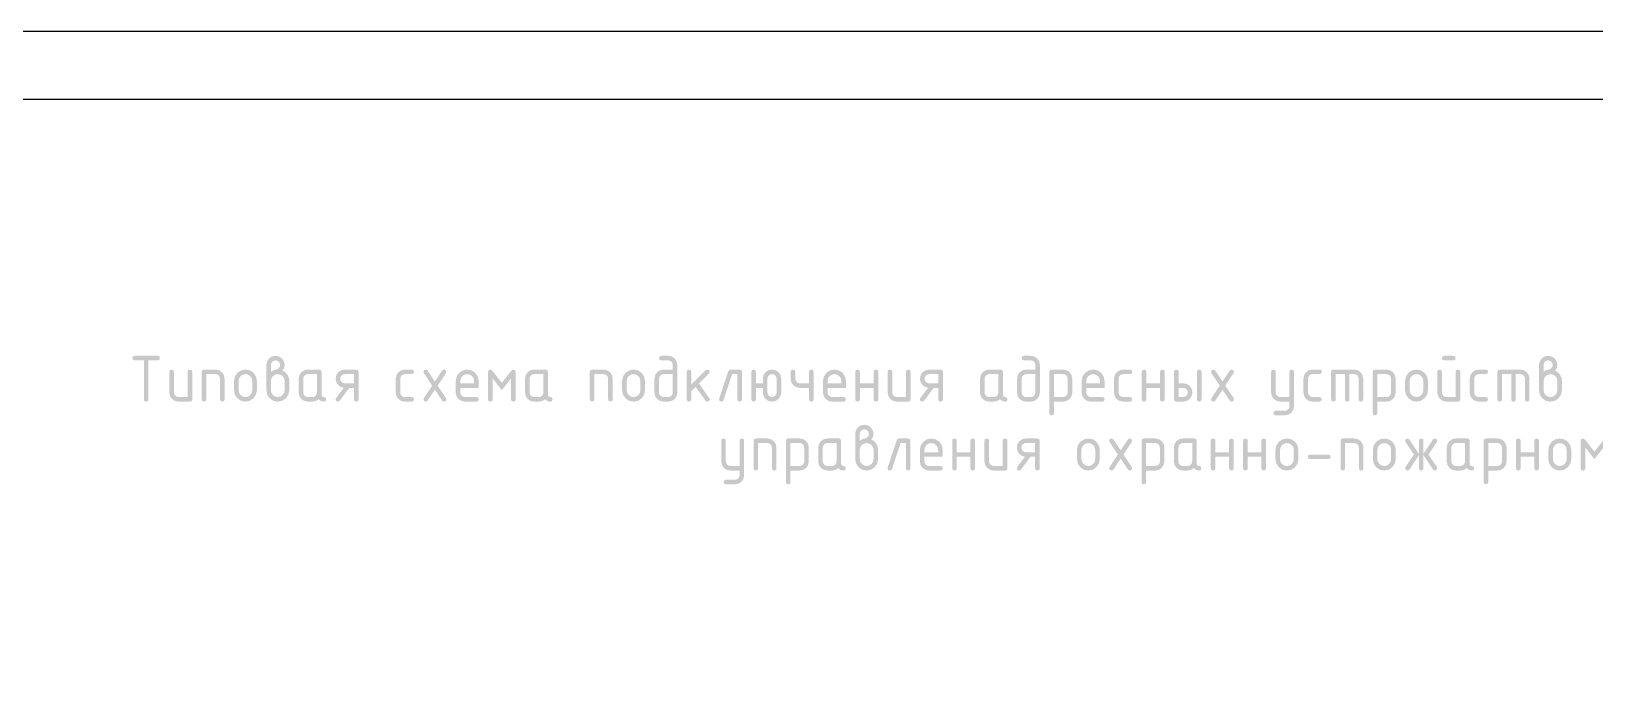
# Model space of a CAD drawing. Header units: millimetres. Extents: x 0 to 420, y 0 to 297.
# Drawn here: x 39.1 to 95.8, y 272.8 to 296.6 of the extents above; entities that cross this region are included whole.
import ezdxf

# ---------------------------------------------------------------- set-up
doc = ezdxf.new("R2010")
doc.units = ezdxf.units.MM
doc.layers.get('0').update_dxf_attribs({"linetype": 'CONTINUOUS'})

msp = doc.modelspace()

# ---------------------------------------------------------------- hatches: boundary and pattern name
at = {"true_color": 0x000007}
for points in [[(42.795582, 284.744692), (42.816322, 284.806704), (42.878816, 284.827375), (43.708395, 284.827375), (43.770682, 284.806704), (43.791628, 284.744692), (43.770682, 284.682198), (43.708395, 284.661459), (43.376563, 284.661459), (43.376563, 283.250899), (43.355893, 283.188405), (43.293881, 283.167666), (43.231387, 283.188405), (43.210647, 283.250899), (43.210647, 284.661459), (42.878816, 284.661459), (42.816322, 284.682198)], [(44.965667, 284.246394), (44.965667, 283.250899), (44.944721, 283.188405), (44.882434, 283.167666), (44.467369, 283.167666), (44.338453, 283.191643), (44.231448, 283.263577), (44.159515, 283.370582), (44.135537, 283.499497), (44.135537, 284.246394), (44.156276, 284.308681), (44.21877, 284.329627), (44.280782, 284.308681), (44.301453, 284.246394), (44.301453, 283.499497), (44.313579, 283.436314), (44.350511, 283.382639), (44.404185, 283.345708), (44.467369, 283.333581), (44.799751, 283.333581), (44.799751, 284.246394), (44.820422, 284.308681), (44.882434, 284.329627), (44.944721, 284.308681)], [(45.306699, 283.250899), (45.306699, 284.246394), (45.327438, 284.308681), (45.389932, 284.329627), (45.804997, 284.329627), (45.932328, 284.305305), (46.039815, 284.232613), (46.112507, 284.12554), (46.136829, 283.997796), (46.136829, 283.250899), (46.115883, 283.188405), (46.053596, 283.167666), (45.991584, 283.188405), (45.970913, 283.250899), (45.970913, 283.997796), (45.958924, 284.06215), (45.922958, 284.115756), (45.869352, 284.151723), (45.804997, 284.163712), (45.472615, 284.163712), (45.472615, 283.250899), (45.451944, 283.188405), (45.389932, 283.167666), (45.327438, 283.188405)], [(52.502183, 283.997796), (52.502183, 283.499497), (52.51431, 283.436314), (52.551241, 283.382639), (52.604916, 283.345708), (52.668099, 283.333581), (52.917248, 283.333581), (52.979535, 283.312911), (53.000482, 283.250899), (52.979535, 283.188405), (52.917248, 283.167666), (52.668099, 283.167666), (52.539183, 283.191643), (52.432179, 283.263577), (52.360245, 283.370582), (52.336267, 283.499497), (52.336267, 283.997796), (52.360245, 284.126229), (52.432179, 284.233165), (52.539183, 284.305374), (52.668099, 284.329627), (52.917248, 284.329627), (52.979535, 284.308681), (53.000482, 284.246394), (52.979535, 284.184382), (52.917248, 284.163712), (52.668099, 284.163712), (52.60402, 284.151447), (52.55069, 284.115205), (52.514241, 284.061461)], [(53.856619, 283.748646), (54.157583, 283.297201), (54.171363, 283.250899), (54.150417, 283.188405), (54.08813, 283.167666), (54.048098, 283.176761), (54.019228, 283.204046), (53.756298, 283.598716), (53.493368, 283.204046), (53.464085, 283.176761), (53.424467, 283.167666), (53.365487, 283.191919), (53.341233, 283.250899), (53.355013, 283.297201), (53.655426, 283.748646), (53.355013, 284.200092), (53.341233, 284.246394), (53.361973, 284.308681), (53.424467, 284.329627), (53.464085, 284.320532), (53.493368, 284.293247), (53.756298, 283.899679), (54.019228, 284.293247), (54.048098, 284.320532), (54.08813, 284.329627), (54.150417, 284.309095), (54.171363, 284.248047), (54.157583, 284.200092)], [(56.181856, 283.582731), (55.849473, 284.007718), (55.849473, 283.250899), (55.828802, 283.188405), (55.76679, 283.167666), (55.704296, 283.188405), (55.683557, 283.250899), (55.683557, 284.246394), (55.704296, 284.308681), (55.76679, 284.329627), (55.808132, 284.316398), (55.849473, 284.276711), (56.181856, 283.851724), (56.513687, 284.276711), (56.555028, 284.316398), (56.596369, 284.329627), (56.658657, 284.308681), (56.679603, 284.246394), (56.679603, 283.250899), (56.658657, 283.188405), (56.596369, 283.167666), (56.534358, 283.188405), (56.513687, 283.250899), (56.513687, 284.007718)], [(59.368432, 283.250899), (59.368432, 284.246394), (59.389172, 284.308681), (59.451666, 284.329627), (59.866731, 284.329627), (59.994061, 284.305305), (60.101548, 284.232613), (60.17424, 284.12554), (60.198562, 283.997796), (60.198562, 283.250899), (60.177616, 283.188405), (60.115329, 283.167666), (60.053317, 283.188405), (60.032647, 283.250899), (60.032647, 283.997796), (60.020658, 284.06215), (59.984691, 284.115756), (59.931085, 284.151723), (59.866731, 284.163712), (59.534348, 284.163712), (59.534348, 283.250899), (59.513677, 283.188405), (59.451666, 283.167666), (59.389172, 283.188405)], [(63.047834, 283.783924), (63.569835, 284.305925), (63.628815, 284.329627), (63.691102, 284.308681), (63.712048, 284.246394), (63.686692, 284.188516), (63.322339, 283.824163), (63.695512, 283.298304), (63.712048, 283.249245), (63.691102, 283.187992), (63.628815, 283.167666), (63.589403, 283.176416), (63.559913, 283.202943), (63.202725, 283.704549), (63.047834, 283.550209), (63.047834, 283.250899), (63.027163, 283.188405), (62.965151, 283.167666), (62.902657, 283.188405), (62.881918, 283.250899), (62.881918, 284.246394), (62.902657, 284.308681), (62.965151, 284.329627), (63.027163, 284.308681), (63.047834, 284.246394)], [(64.468145, 284.329627), (64.799976, 284.329627), (64.862264, 284.308681), (64.88321, 284.246394), (64.88321, 283.250899), (64.862264, 283.188405), (64.799976, 283.167666), (64.737965, 283.188405), (64.717294, 283.250899), (64.717294, 284.163712), (64.527125, 284.163712), (64.214035, 283.224441), (64.185096, 283.18179), (64.136313, 283.167666), (64.073819, 283.18875), (64.05308, 283.252001), (64.056938, 283.276806), (64.384911, 284.261828), (64.416813, 284.312677)], [(67.477425, 284.246394), (67.477425, 283.250899), (67.456478, 283.188405), (67.394191, 283.167666), (67.332179, 283.188405), (67.311509, 283.250899), (67.311509, 283.665413), (66.979126, 283.665413), (66.852071, 283.689115), (66.744859, 283.760773), (66.671686, 283.866262), (66.647294, 283.991181), (66.647294, 284.246394), (66.668034, 284.308681), (66.730528, 284.329627), (66.79254, 284.308681), (66.81321, 284.246394), (66.81321, 283.997796), (66.825337, 283.93413), (66.862268, 283.880387), (66.915943, 283.843938), (66.979126, 283.83188), (67.311509, 283.83188), (67.311509, 284.246394), (67.332179, 284.308681), (67.394191, 284.329627), (67.456478, 284.308681)], [(69.155534, 283.665413), (69.155534, 283.250899), (69.134863, 283.188405), (69.072852, 283.167666), (69.010358, 283.188405), (68.989618, 283.250899), (68.989618, 284.246394), (69.010358, 284.308681), (69.072852, 284.329627), (69.134863, 284.308681), (69.155534, 284.246394), (69.155534, 283.83188), (69.653833, 283.83188), (69.653833, 284.246394), (69.674503, 284.308681), (69.736515, 284.329627), (69.798802, 284.308681), (69.819748, 284.246394), (69.819748, 283.250899), (69.798802, 283.188405), (69.736515, 283.167666), (69.674503, 283.188405), (69.653833, 283.250899), (69.653833, 283.665413)], [(70.99091, 284.246394), (70.99091, 283.250899), (70.969964, 283.188405), (70.907677, 283.167666), (70.492612, 283.167666), (70.363696, 283.191643), (70.256691, 283.263577), (70.184758, 283.370582), (70.16078, 283.499497), (70.16078, 284.246394), (70.181519, 284.308681), (70.244014, 284.329627), (70.306025, 284.308681), (70.326696, 284.246394), (70.326696, 283.499497), (70.338823, 283.436314), (70.375754, 283.382639), (70.429429, 283.345708), (70.492612, 283.333581), (70.824994, 283.333581), (70.824994, 284.246394), (70.845665, 284.308681), (70.907677, 284.329627), (70.969964, 284.308681)], [(78.527426, 283.997796), (78.527426, 283.499497), (78.539553, 283.436314), (78.576484, 283.382639), (78.630159, 283.345708), (78.693342, 283.333581), (78.942491, 283.333581), (79.004778, 283.312911), (79.025725, 283.250899), (79.004778, 283.188405), (78.942491, 283.167666), (78.693342, 283.167666), (78.564426, 283.191643), (78.457422, 283.263577), (78.385488, 283.370582), (78.36151, 283.499497), (78.36151, 283.997796), (78.385488, 284.126229), (78.457422, 284.233165), (78.564426, 284.305374), (78.693342, 284.329627), (78.942491, 284.329627), (79.004778, 284.308681), (79.025725, 284.246394), (79.004778, 284.184382), (78.942491, 284.163712), (78.693342, 284.163712), (78.629263, 284.151447), (78.575933, 284.115205), (78.539484, 284.061461)], [(79.532392, 283.665413), (79.532392, 283.250899), (79.511721, 283.188405), (79.44971, 283.167666), (79.387216, 283.188405), (79.366476, 283.250899), (79.366476, 284.246394), (79.387216, 284.308681), (79.44971, 284.329627), (79.511721, 284.308681), (79.532392, 284.246394), (79.532392, 283.83188), (80.030691, 283.83188), (80.030691, 284.246394), (80.051361, 284.308681), (80.113373, 284.329627), (80.17566, 284.308681), (80.196606, 284.246394), (80.196606, 283.250899), (80.17566, 283.188405), (80.113373, 283.167666), (80.051361, 283.188405), (80.030691, 283.250899), (80.030691, 283.665413)], [(82.392979, 283.748646), (82.693943, 283.297201), (82.707723, 283.250899), (82.686777, 283.188405), (82.624489, 283.167666), (82.584457, 283.176761), (82.555587, 283.204046), (82.292658, 283.598716), (82.029728, 283.204046), (82.000445, 283.176761), (81.960826, 283.167666), (81.901846, 283.191919), (81.877593, 283.250899), (81.891373, 283.297201), (82.191785, 283.748646), (81.891373, 284.200092), (81.877593, 284.246394), (81.898332, 284.308681), (81.960826, 284.329627), (82.000445, 284.320532), (82.029728, 284.293247), (82.292658, 283.899679), (82.555587, 284.293247), (82.584457, 284.320532), (82.624489, 284.329627), (82.686777, 284.309095), (82.707723, 284.248047), (82.693943, 284.200092)], [(84.717935, 282.998994), (84.717935, 283.167666), (84.385552, 283.167666), (84.256637, 283.191712), (84.149632, 283.264128), (84.077698, 283.371271), (84.053721, 283.499497), (84.053721, 284.246394), (84.07446, 284.308681), (84.136954, 284.329627), (84.198966, 284.308681), (84.219636, 284.246394), (84.219636, 283.499497), (84.231763, 283.436314), (84.268695, 283.382639), (84.322369, 283.345708), (84.385552, 283.333581), (84.717935, 283.333581), (84.717935, 284.246394), (84.738606, 284.308681), (84.800617, 284.329627), (84.862905, 284.308681), (84.883851, 284.246394), (84.883851, 283.00175), (84.859942, 282.874006), (84.788491, 282.766932), (84.682657, 282.694241), (84.555326, 282.669918), (84.219636, 282.669918), (84.157625, 282.690589), (84.136954, 282.7526), (84.161759, 282.810478), (84.219636, 282.835834), (84.552019, 282.835834), (84.616374, 282.847685), (84.669979, 282.882687), (84.705946, 282.935053)], [(85.390798, 283.997796), (85.390798, 283.499497), (85.402925, 283.436314), (85.439856, 283.382639), (85.493531, 283.345708), (85.556714, 283.333581), (85.805863, 283.333581), (85.868151, 283.312911), (85.889097, 283.250899), (85.868151, 283.188405), (85.805863, 283.167666), (85.556714, 283.167666), (85.427799, 283.191643), (85.320794, 283.263577), (85.24886, 283.370582), (85.224883, 283.499497), (85.224883, 283.997796), (85.24886, 284.126229), (85.320794, 284.233165), (85.427799, 284.305374), (85.556714, 284.329627), (85.805863, 284.329627), (85.868151, 284.308681), (85.889097, 284.246394), (85.868151, 284.184382), (85.805863, 284.163712), (85.556714, 284.163712), (85.492635, 284.151447), (85.439305, 284.115205), (85.402856, 284.061461)], [(86.313082, 284.329627), (87.059979, 284.329627), (87.187723, 284.305305), (87.294796, 284.232613), (87.367488, 284.12554), (87.39181, 283.997796), (87.39181, 283.250899), (87.370864, 283.188405), (87.308577, 283.167666), (87.246565, 283.188405), (87.225894, 283.250899), (87.225894, 283.997796), (87.213906, 284.06215), (87.177939, 284.115756), (87.12454, 284.151723), (87.059979, 284.163712), (86.894063, 284.163712), (86.894063, 283.250899), (86.873117, 283.188405), (86.810829, 283.167666), (86.748818, 283.188405), (86.728147, 283.250899), (86.728147, 284.163712), (86.395764, 284.163712), (86.395764, 283.250899), (86.375094, 283.188405), (86.313082, 283.167666), (86.250588, 283.188405), (86.229848, 283.250899), (86.229848, 284.246394), (86.250588, 284.308681)], [(91.415401, 283.997796), (91.415401, 283.499497), (91.427527, 283.436314), (91.464459, 283.382639), (91.518133, 283.345708), (91.581316, 283.333581), (91.830466, 283.333581), (91.892753, 283.312911), (91.913699, 283.250899), (91.892753, 283.188405), (91.830466, 283.167666), (91.581316, 283.167666), (91.452401, 283.191643), (91.345396, 283.263577), (91.273463, 283.370582), (91.249485, 283.499497), (91.249485, 283.997796), (91.273463, 284.126229), (91.345396, 284.233165), (91.452401, 284.305374), (91.581316, 284.329627), (91.830466, 284.329627), (91.892753, 284.308681), (91.913699, 284.246394), (91.892753, 284.184382), (91.830466, 284.163712), (91.581316, 284.163712), (91.517238, 284.151447), (91.463908, 284.115205), (91.427458, 284.061461)], [(92.337684, 284.329627), (93.084581, 284.329627), (93.212325, 284.305305), (93.319399, 284.232613), (93.39209, 284.12554), (93.416413, 283.997796), (93.416413, 283.250899), (93.395466, 283.188405), (93.333179, 283.167666), (93.271167, 283.188405), (93.250497, 283.250899), (93.250497, 283.997796), (93.238508, 284.06215), (93.202541, 284.115756), (93.149142, 284.151723), (93.084581, 284.163712), (92.918665, 284.163712), (92.918665, 283.250899), (92.897719, 283.188405), (92.835432, 283.167666), (92.77342, 283.188405), (92.752749, 283.250899), (92.752749, 284.163712), (92.420367, 284.163712), (92.420367, 283.250899), (92.399696, 283.188405), (92.337684, 283.167666), (92.27519, 283.188405), (92.254451, 283.250899), (92.254451, 284.246394), (92.27519, 284.308681)], [(64.795797, 280.501327), (64.795797, 280.669999), (64.463414, 280.669999), (64.334498, 280.694046), (64.227494, 280.766462), (64.15556, 280.873604), (64.131582, 281.00183), (64.131582, 281.748727), (64.152322, 281.811015), (64.214816, 281.831961), (64.276827, 281.811015), (64.297498, 281.748727), (64.297498, 281.00183), (64.309625, 280.938647), (64.346556, 280.884973), (64.400231, 280.848041), (64.463414, 280.835915), (64.795797, 280.835915), (64.795797, 281.748727), (64.816467, 281.811015), (64.878479, 281.831961), (64.940766, 281.811015), (64.961712, 281.748727), (64.961712, 280.504083), (64.937803, 280.376339), (64.866352, 280.269265), (64.760519, 280.196574), (64.633188, 280.172251), (64.297498, 280.172251), (64.235486, 280.192922), (64.214816, 280.254934), (64.23962, 280.312811), (64.297498, 280.338167), (64.629881, 280.338167), (64.694235, 280.350018), (64.747841, 280.385021), (64.783808, 280.437386)], [(65.302744, 280.753232), (65.302744, 281.748727), (65.323484, 281.811015), (65.385978, 281.831961), (65.801043, 281.831961), (65.928373, 281.807638), (66.03586, 281.734947), (66.108552, 281.627873), (66.132874, 281.500129), (66.132874, 280.753232), (66.111928, 280.690738), (66.049641, 280.669999), (65.987629, 280.690738), (65.966959, 280.753232), (65.966959, 281.500129), (65.95497, 281.564483), (65.919003, 281.618089), (65.865397, 281.654056), (65.801043, 281.666045), (65.46866, 281.666045), (65.46866, 280.753232), (65.447989, 280.690738), (65.385978, 280.669999), (65.323484, 280.690738)], [(70.57125, 281.831961), (70.903081, 281.831961), (70.965369, 281.811015), (70.986315, 281.748727), (70.986315, 280.753232), (70.965369, 280.690738), (70.903081, 280.669999), (70.841069, 280.690738), (70.820399, 280.753232), (70.820399, 281.666045), (70.63023, 281.666045), (70.317139, 280.726774), (70.288201, 280.684124), (70.239418, 280.669999), (70.176924, 280.691083), (70.156184, 280.754335), (70.160043, 280.77914), (70.488016, 281.764161), (70.519918, 281.815011)], [(72.664424, 281.167746), (72.664424, 280.753232), (72.643754, 280.690738), (72.581742, 280.669999), (72.519248, 280.690738), (72.498508, 280.753232), (72.498508, 281.748727), (72.519248, 281.811015), (72.581742, 281.831961), (72.643754, 281.811015), (72.664424, 281.748727), (72.664424, 281.334213), (73.162723, 281.334213), (73.162723, 281.748727), (73.183393, 281.811015), (73.245405, 281.831961), (73.307692, 281.811015), (73.328639, 281.748727), (73.328639, 280.753232), (73.307692, 280.690738), (73.245405, 280.669999), (73.183393, 280.690738), (73.162723, 280.753232), (73.162723, 281.167746)], [(74.4998, 281.748727), (74.4998, 280.753232), (74.478854, 280.690738), (74.416567, 280.669999), (74.001502, 280.669999), (73.872586, 280.693977), (73.765582, 280.76591), (73.693648, 280.872915), (73.66967, 281.00183), (73.66967, 281.748727), (73.69041, 281.811015), (73.752904, 281.831961), (73.814915, 281.811015), (73.835586, 281.748727), (73.835586, 281.00183), (73.847713, 280.938647), (73.884644, 280.884973), (73.938319, 280.848041), (74.001502, 280.835915), (74.333885, 280.835915), (74.333885, 281.748727), (74.354555, 281.811015), (74.416567, 281.831961), (74.478854, 281.811015)], [(78.703508, 281.25098), (79.004472, 280.799534), (79.018252, 280.753232), (78.997306, 280.690738), (78.935019, 280.669999), (78.894987, 280.679094), (78.866117, 280.706379), (78.603187, 281.101049), (78.340257, 280.706379), (78.310974, 280.679094), (78.271355, 280.669999), (78.212375, 280.694252), (78.188122, 280.753232), (78.201902, 280.799534), (78.502315, 281.25098), (78.201902, 281.702425), (78.188122, 281.748727), (78.208861, 281.811015), (78.271355, 281.831961), (78.310974, 281.822866), (78.340257, 281.79558), (78.603187, 281.402013), (78.866117, 281.79558), (78.894987, 281.822866), (78.935019, 281.831961), (78.997306, 281.811428), (79.018252, 281.750381), (79.004472, 281.702425)], [(82.036316, 281.167746), (82.036316, 280.753232), (82.015646, 280.690738), (81.953634, 280.669999), (81.89114, 280.690738), (81.8704, 280.753232), (81.8704, 281.748727), (81.89114, 281.811015), (81.953634, 281.831961), (82.015646, 281.811015), (82.036316, 281.748727), (82.036316, 281.334213), (82.534615, 281.334213), (82.534615, 281.748727), (82.555285, 281.811015), (82.617297, 281.831961), (82.679584, 281.811015), (82.700531, 281.748727), (82.700531, 280.753232), (82.679584, 280.690738), (82.617297, 280.669999), (82.555285, 280.690738), (82.534615, 280.753232), (82.534615, 281.167746)], [(83.207478, 281.167746), (83.207478, 280.753232), (83.186807, 280.690738), (83.124796, 280.669999), (83.062302, 280.690738), (83.041562, 280.753232), (83.041562, 281.748727), (83.062302, 281.811015), (83.124796, 281.831961), (83.186807, 281.811015), (83.207478, 281.748727), (83.207478, 281.334213), (83.705777, 281.334213), (83.705777, 281.748727), (83.726447, 281.811015), (83.788459, 281.831961), (83.850746, 281.811015), (83.871692, 281.748727), (83.871692, 280.753232), (83.850746, 280.690738), (83.788459, 280.669999), (83.726447, 280.690738), (83.705777, 280.753232), (83.705777, 281.167746)], [(86.569221, 280.753232), (86.569221, 281.748727), (86.589961, 281.811015), (86.652455, 281.831961), (87.06752, 281.831961), (87.194851, 281.807638), (87.302338, 281.734947), (87.375029, 281.627873), (87.399352, 281.500129), (87.399352, 280.753232), (87.378405, 280.690738), (87.316118, 280.669999), (87.254106, 280.690738), (87.233436, 280.753232), (87.233436, 281.500129), (87.221447, 281.564483), (87.18548, 281.618089), (87.131874, 281.654056), (87.06752, 281.666045), (86.735137, 281.666045), (86.735137, 280.753232), (86.714467, 280.690738), (86.652455, 280.669999), (86.589961, 280.690738)], [(89.409844, 281.224521), (89.063681, 280.706379), (89.034397, 280.679094), (88.994779, 280.669999), (88.935799, 280.694252), (88.911545, 280.753232), (88.925326, 280.799534), (89.228494, 281.25098), (88.925326, 281.702425), (88.911545, 281.748727), (88.932285, 281.811015), (88.994779, 281.831961), (89.034397, 281.822866), (89.063681, 281.79558), (89.409844, 281.277438), (89.409844, 281.748727), (89.430514, 281.811015), (89.492526, 281.831961), (89.554813, 281.811015), (89.57576, 281.748727), (89.57576, 281.277438), (89.921372, 281.79558), (89.950241, 281.822866), (89.990273, 281.831961), (90.052561, 281.811015), (90.073507, 281.748727), (90.059727, 281.702425), (89.756558, 281.25098), (90.059727, 280.799534), (90.073507, 280.753232), (90.052561, 280.690738), (89.990273, 280.669999), (89.950241, 280.679094), (89.921372, 280.706379), (89.57576, 281.224521), (89.57576, 280.753232), (89.554813, 280.690738), (89.492526, 280.669999), (89.430514, 280.690738), (89.409844, 280.753232)], [(93.094728, 281.167746), (93.094728, 280.753232), (93.074058, 280.690738), (93.012046, 280.669999), (92.949552, 280.690738), (92.928812, 280.753232), (92.928812, 281.748727), (92.949552, 281.811015), (93.012046, 281.831961), (93.074058, 281.811015), (93.094728, 281.748727), (93.094728, 281.334213), (93.593027, 281.334213), (93.593027, 281.748727), (93.613697, 281.811015), (93.675709, 281.831961), (93.737996, 281.811015), (93.758943, 281.748727), (93.758943, 280.753232), (93.737996, 280.690738), (93.675709, 280.669999), (93.613697, 280.690738), (93.593027, 280.753232), (93.593027, 281.167746)], [(95.769435, 281.085064), (95.437052, 281.510051), (95.437052, 280.753232), (95.416381, 280.690738), (95.35437, 280.669999), (95.291876, 280.690738), (95.271136, 280.753232), (95.271136, 281.748727), (95.291876, 281.811015), (95.35437, 281.831961), (95.395711, 281.818732), (95.437052, 281.779044), (95.769435, 281.354057), (96.101266, 281.779044), (96.142607, 281.818732), (96.183949, 281.831961), (96.246236, 281.811015), (96.267182, 281.748727), (96.267182, 280.753232), (96.246236, 280.690738), (96.183949, 280.669999), (96.121937, 280.690738), (96.101266, 280.753232), (96.101266, 281.510051)], [(86.130783, 281.085064), (85.46712, 281.085064), (85.404626, 281.105735), (85.383886, 281.167746), (85.404626, 281.230034), (85.46712, 281.25098), (86.130783, 281.25098), (86.19307, 281.230034), (86.214016, 281.167746), (86.19307, 281.105735)]]:
    msp.add_hatch(color=0, dxfattribs=at).paths.add_polyline_path(points, flags=0)
h = msp.add_hatch(color=0, dxfattribs=at)
h.paths.add_polyline_path([(47.814938, 284.246394), (47.916293, 284.308681), (48.008966, 284.329627), (48.0583, 284.344097), (48.104326, 284.387505), (48.136573, 284.441317), (48.147321, 284.495543), (48.135332, 284.560104), (48.099366, 284.613503), (48.045691, 284.64947), (47.980854, 284.661459), (47.916775, 284.649194), (47.863445, 284.612952), (47.826996, 284.559209), (47.814938, 284.495543)], flags=0)
h.paths.add_polyline_path([(48.230004, 284.295452), (48.33253, 284.23344), (48.411905, 284.143317), (48.462272, 284.0339), (48.479153, 283.914562), (48.479153, 283.582731), (48.448629, 283.422327), (48.357334, 283.288382), (48.22332, 283.197845), (48.064088, 283.167666), (47.903684, 283.197913), (47.769739, 283.288933), (47.679202, 283.422809), (47.649023, 283.582731), (47.649023, 284.495543), (47.673069, 284.623976), (47.745485, 284.730912), (47.852628, 284.803121), (47.980854, 284.827375), (48.10977, 284.803052), (48.216774, 284.730361), (48.288984, 284.623287), (48.313237, 284.495543), (48.292291, 284.382682)], flags=0)
h.paths.add_polyline_path([(48.313237, 283.582731), (48.313237, 283.914562), (48.295047, 284.009922), (48.240477, 284.0904), (48.160137, 284.145246), (48.064088, 284.163712), (47.967763, 284.145246), (47.887148, 284.0904), (47.832853, 284.009922), (47.814938, 283.914562), (47.814938, 283.582731), (47.832853, 283.485992), (47.887148, 283.405791), (47.967763, 283.351496), (48.064088, 283.333581), (48.160137, 283.351771), (48.240477, 283.406342), (48.295047, 283.486888)], flags=0)
h = msp.add_hatch(color=0, dxfattribs=at)
h.paths.add_polyline_path([(62.540886, 284.495543), (62.540886, 283.499497), (62.516564, 283.370582), (62.443872, 283.263577), (62.336385, 283.191643), (62.209055, 283.167666), (62.042588, 283.167666), (61.913672, 283.191712), (61.806667, 283.264128), (61.734734, 283.371271), (61.710756, 283.499497), (61.710756, 283.997796), (61.734803, 284.126229), (61.807219, 284.233165), (61.914361, 284.305374), (62.042588, 284.329627), (62.37497, 284.329627), (62.37497, 284.495543), (62.362981, 284.560104), (62.327015, 284.613503), (62.273409, 284.64947), (62.209055, 284.661459), (61.959905, 284.661459), (61.897411, 284.682198), (61.876672, 284.744692), (61.897411, 284.806704), (61.959905, 284.827375), (62.209055, 284.827375), (62.337488, 284.803052), (62.444424, 284.730361), (62.516633, 284.623287)], flags=0)
h.paths.add_polyline_path([(62.37497, 283.499497), (62.37497, 284.163712), (62.042588, 284.163712), (61.978509, 284.151447), (61.925179, 284.115205), (61.88873, 284.061461), (61.876672, 283.997796), (61.876672, 283.499497), (61.888799, 283.436314), (61.92573, 283.382639), (61.979405, 283.345708), (62.042588, 283.333581), (62.209055, 283.333581), (62.27272, 283.345639), (62.326463, 283.382088), (62.362706, 283.435418)], flags=0)
h = msp.add_hatch(color=0, dxfattribs=at)
h.paths.add_polyline_path([(75.678155, 284.495543), (75.678155, 283.499497), (75.653832, 283.370582), (75.581141, 283.263577), (75.473654, 283.191643), (75.346323, 283.167666), (75.179856, 283.167666), (75.050941, 283.191712), (74.943936, 283.264128), (74.872002, 283.371271), (74.848024, 283.499497), (74.848024, 283.997796), (74.872071, 284.126229), (74.944487, 284.233165), (75.05163, 284.305374), (75.179856, 284.329627), (75.512239, 284.329627), (75.512239, 284.495543), (75.50025, 284.560104), (75.464283, 284.613503), (75.410677, 284.64947), (75.346323, 284.661459), (75.097174, 284.661459), (75.03468, 284.682198), (75.01394, 284.744692), (75.03468, 284.806704), (75.097174, 284.827375), (75.346323, 284.827375), (75.474756, 284.803052), (75.581692, 284.730361), (75.653901, 284.623287)], flags=0)
h.paths.add_polyline_path([(75.512239, 283.499497), (75.512239, 284.163712), (75.179856, 284.163712), (75.115777, 284.151447), (75.062447, 284.115205), (75.025998, 284.061461), (75.01394, 283.997796), (75.01394, 283.499497), (75.026067, 283.436314), (75.062998, 283.382639), (75.116673, 283.345708), (75.179856, 283.333581), (75.346323, 283.333581), (75.409988, 283.345639), (75.463732, 283.382088), (75.499974, 283.435418)], flags=0)
h = msp.add_hatch(color=0, dxfattribs=at)
h.paths.add_polyline_path([(90.908453, 284.246394), (90.908453, 283.250899), (90.887507, 283.188405), (90.82522, 283.167666), (90.410154, 283.167666), (90.281239, 283.191643), (90.174234, 283.263577), (90.102301, 283.370582), (90.078323, 283.499497), (90.078323, 284.246394), (90.099062, 284.308681), (90.161556, 284.329627), (90.223568, 284.308681), (90.244239, 284.246394), (90.244239, 283.499497), (90.256365, 283.436314), (90.293297, 283.382639), (90.346971, 283.345708), (90.410154, 283.333581), (90.742537, 283.333581), (90.742537, 284.246394), (90.763208, 284.308681), (90.82522, 284.329627), (90.887507, 284.308681)], flags=0)
h.paths.add_polyline_path([(90.658201, 284.661459), (90.327472, 284.661459), (90.264978, 284.682198), (90.244239, 284.744692), (90.264978, 284.806704), (90.327472, 284.827375), (90.658201, 284.827375), (90.720213, 284.806704), (90.740884, 284.744692), (90.720213, 284.682198)], flags=0)
h = msp.add_hatch(color=0, dxfattribs=at)
h.paths.add_polyline_path([(93.926517, 284.246394), (94.027872, 284.308681), (94.120545, 284.329627), (94.169879, 284.344097), (94.215905, 284.387505), (94.248151, 284.441317), (94.2589, 284.495543), (94.246911, 284.560104), (94.210944, 284.613503), (94.15727, 284.64947), (94.092433, 284.661459), (94.028354, 284.649194), (93.975024, 284.612952), (93.938575, 284.559209), (93.926517, 284.495543)], flags=0)
h.paths.add_polyline_path([(94.341582, 284.295452), (94.444108, 284.23344), (94.523483, 284.143317), (94.573851, 284.0339), (94.590732, 283.914562), (94.590732, 283.582731), (94.560208, 283.422327), (94.468913, 283.288382), (94.334899, 283.197845), (94.175666, 283.167666), (94.015263, 283.197913), (93.881317, 283.288933), (93.79078, 283.422809), (93.760601, 283.582731), (93.760601, 284.495543), (93.784648, 284.623976), (93.857064, 284.730912), (93.964206, 284.803121), (94.092433, 284.827375), (94.221348, 284.803052), (94.328353, 284.730361), (94.400562, 284.623287), (94.424816, 284.495543), (94.40387, 284.382682)], flags=0)
h.paths.add_polyline_path([(94.424816, 283.582731), (94.424816, 283.914562), (94.406626, 284.009922), (94.352055, 284.0904), (94.271716, 284.145246), (94.175666, 284.163712), (94.079342, 284.145246), (93.998726, 284.0904), (93.944432, 284.009922), (93.926517, 283.914562), (93.926517, 283.582731), (93.944432, 283.485992), (93.998726, 283.405791), (94.079342, 283.351496), (94.175666, 283.333581), (94.271716, 283.351771), (94.352055, 283.406342), (94.406626, 283.486888)], flags=0)
h = msp.add_hatch(color=0, dxfattribs=at)
h.paths.add_polyline_path([(46.477861, 283.582731), (46.477861, 283.914562), (46.508109, 284.07407), (46.599128, 284.20836), (46.733005, 284.299173), (46.892926, 284.329627), (47.053812, 284.299517), (47.187826, 284.209462), (47.277881, 284.075448), (47.307991, 283.914562), (47.307991, 283.582731), (47.277467, 283.422809), (47.186172, 283.288933), (47.052158, 283.197913), (46.892926, 283.167666), (46.733005, 283.197913), (46.599128, 283.288933), (46.508109, 283.422809)], flags=0)
h.paths.add_polyline_path([(47.142075, 283.582731), (47.142075, 283.914562), (47.123609, 284.009922), (47.068764, 284.0904), (46.988286, 284.145246), (46.892926, 284.163712), (46.797083, 284.145246), (46.716537, 284.0904), (46.661967, 284.009922), (46.643777, 283.914562), (46.643777, 283.582731), (46.661691, 283.485992), (46.715986, 283.405791), (46.796601, 283.351496), (46.892926, 283.333581), (46.988286, 283.351771), (47.068764, 283.406342), (47.123609, 283.486888)], flags=0)
h = msp.add_hatch(color=0, dxfattribs=at)
h.paths.add_polyline_path([(49.484399, 284.163712), (49.152016, 284.163712), (49.087937, 284.151447), (49.034607, 284.115205), (48.998158, 284.061461), (48.9861, 283.997796), (48.9861, 283.499497), (48.998227, 283.436314), (49.035159, 283.382639), (49.088833, 283.345708), (49.152016, 283.333581), (49.318483, 283.333581), (49.382149, 283.345639), (49.435892, 283.382088), (49.472134, 283.435418), (49.484399, 283.499497)], flags=0)
h.paths.add_polyline_path([(49.816231, 283.250899), (49.795284, 283.188405), (49.732997, 283.167666), (49.627646, 283.189645), (49.543379, 283.25586), (49.440853, 283.189645), (49.318483, 283.167666), (49.152016, 283.167666), (49.023101, 283.191643), (48.916096, 283.263577), (48.844162, 283.370582), (48.820185, 283.499497), (48.820185, 283.997796), (48.844162, 284.126229), (48.916096, 284.233165), (49.023101, 284.305374), (49.152016, 284.329627), (49.567081, 284.329627), (49.629369, 284.308681), (49.650315, 284.246394), (49.650315, 283.416815), (49.670985, 283.354321), (49.732997, 283.333581), (49.795284, 283.312911)], flags=0)
h = msp.add_hatch(color=0, dxfattribs=at)
h.paths.add_polyline_path([(50.455591, 283.668169), (50.338595, 283.702551), (50.243924, 283.776207), (50.180948, 283.877906), (50.160139, 283.997796), (50.184117, 284.126229), (50.256051, 284.233165), (50.363055, 284.305374), (50.491971, 284.329627), (50.907036, 284.329627), (50.969323, 284.308681), (50.990269, 284.246394), (50.990269, 283.250899), (50.969323, 283.188405), (50.907036, 283.167666), (50.845024, 283.188405), (50.824354, 283.250899), (50.824354, 283.665413), (50.655682, 283.665413), (50.31007, 283.201841), (50.243373, 283.167666), (50.180879, 283.188405), (50.160139, 283.250899), (50.176676, 283.30106)], flags=0)
h.paths.add_polyline_path([(50.326055, 283.997796), (50.338182, 283.93413), (50.375113, 283.880387), (50.428788, 283.843938), (50.491971, 283.83188), (50.824354, 283.83188), (50.824354, 284.163712), (50.491971, 284.163712), (50.427892, 284.151447), (50.374562, 284.115205), (50.338113, 284.061461)], flags=0)
h = msp.add_hatch(color=0, dxfattribs=at)
h.paths.add_polyline_path([(54.92746, 284.163712), (54.831618, 284.145246), (54.751071, 284.0904), (54.696501, 284.009922), (54.678311, 283.914562), (54.678311, 283.83188), (55.176609, 283.83188), (55.176609, 283.914562), (55.158144, 284.009922), (55.103298, 284.0904), (55.02282, 284.145246)], flags=0)
h.paths.add_polyline_path([(54.678311, 283.665413), (54.678311, 283.499497), (54.690438, 283.436314), (54.727369, 283.382639), (54.781044, 283.345708), (54.844227, 283.333581), (55.259292, 283.333581), (55.321579, 283.312911), (55.342525, 283.250899), (55.321579, 283.188405), (55.259292, 283.167666), (54.844227, 283.167666), (54.715311, 283.191643), (54.608306, 283.263577), (54.536373, 283.370582), (54.512395, 283.499497), (54.512395, 283.914562), (54.542643, 284.07407), (54.633662, 284.20836), (54.767539, 284.299173), (54.92746, 284.329627), (55.088346, 284.299517), (55.22236, 284.209462), (55.312415, 284.075448), (55.342525, 283.914562), (55.342525, 283.665413)], flags=0)
h = msp.add_hatch(color=0, dxfattribs=at)
h.paths.add_polyline_path([(57.687726, 284.163712), (57.355343, 284.163712), (57.291264, 284.151447), (57.237934, 284.115205), (57.201485, 284.061461), (57.189427, 283.997796), (57.189427, 283.499497), (57.201554, 283.436314), (57.238485, 283.382639), (57.29216, 283.345708), (57.355343, 283.333581), (57.52181, 283.333581), (57.585476, 283.345639), (57.639219, 283.382088), (57.675461, 283.435418), (57.687726, 283.499497)], flags=0)
h.paths.add_polyline_path([(58.019558, 283.250899), (57.998611, 283.188405), (57.936324, 283.167666), (57.830973, 283.189645), (57.746706, 283.25586), (57.64418, 283.189645), (57.52181, 283.167666), (57.355343, 283.167666), (57.226428, 283.191643), (57.119423, 283.263577), (57.047489, 283.370582), (57.023512, 283.499497), (57.023512, 283.997796), (57.047489, 284.126229), (57.119423, 284.233165), (57.226428, 284.305374), (57.355343, 284.329627), (57.770408, 284.329627), (57.832696, 284.308681), (57.853642, 284.246394), (57.853642, 283.416815), (57.874312, 283.354321), (57.936324, 283.333581), (57.998611, 283.312911)], flags=0)
h = msp.add_hatch(color=0, dxfattribs=at)
h.paths.add_polyline_path([(60.539594, 283.582731), (60.539594, 283.914562), (60.569842, 284.07407), (60.660861, 284.20836), (60.794738, 284.299173), (60.954659, 284.329627), (61.115545, 284.299517), (61.249559, 284.209462), (61.339614, 284.075448), (61.369724, 283.914562), (61.369724, 283.582731), (61.339201, 283.422809), (61.247906, 283.288933), (61.113891, 283.197913), (60.954659, 283.167666), (60.794738, 283.197913), (60.660861, 283.288933), (60.569842, 283.422809)], flags=0)
h.paths.add_polyline_path([(61.203808, 283.582731), (61.203808, 283.914562), (61.185343, 284.009922), (61.130497, 284.0904), (61.050019, 284.145246), (60.954659, 284.163712), (60.858817, 284.145246), (60.77827, 284.0904), (60.7237, 284.009922), (60.70551, 283.914562), (60.70551, 283.582731), (60.723424, 283.485992), (60.777719, 283.405791), (60.858334, 283.351496), (60.954659, 283.333581), (61.050019, 283.351771), (61.130497, 283.406342), (61.185343, 283.486888)], flags=0)
h = msp.add_hatch(color=0, dxfattribs=at)
h.paths.add_polyline_path([(65.639307, 283.665413), (65.390157, 283.665413), (65.390157, 283.250899), (65.369487, 283.188405), (65.307475, 283.167666), (65.244981, 283.188405), (65.224242, 283.250899), (65.224242, 284.246394), (65.244981, 284.308681), (65.307475, 284.329627), (65.369487, 284.308681), (65.390157, 284.246394), (65.390157, 283.83188), (65.639307, 283.83188), (65.639307, 283.997796), (65.663285, 284.126229), (65.735218, 284.233165), (65.842223, 284.305374), (65.971138, 284.329627), (66.099572, 284.305374), (66.206507, 284.233165), (66.278717, 284.126229), (66.30297, 283.997796), (66.30297, 283.499497), (66.278717, 283.370582), (66.206507, 283.263577), (66.099572, 283.191643), (65.971138, 283.167666), (65.842223, 283.191643), (65.735218, 283.263577), (65.663285, 283.370582), (65.639307, 283.499497)], flags=0)
h.paths.add_polyline_path([(65.971138, 283.333581), (66.032737, 283.346053), (66.086894, 283.383742), (66.124376, 283.437899), (66.137054, 283.499497), (66.137054, 283.997796), (66.125065, 284.06215), (66.089098, 284.115756), (66.035699, 284.151723), (65.971138, 284.163712), (65.90706, 284.151447), (65.85373, 284.115205), (65.81728, 284.061461), (65.805223, 283.997796), (65.805223, 283.499497), (65.817694, 283.437899), (65.855383, 283.383742), (65.90954, 283.346053)], flags=0)
h = msp.add_hatch(color=0, dxfattribs=at)
h.paths.add_polyline_path([(68.233521, 284.163712), (68.137679, 284.145246), (68.057132, 284.0904), (68.002562, 284.009922), (67.984372, 283.914562), (67.984372, 283.83188), (68.482671, 283.83188), (68.482671, 283.914562), (68.464205, 284.009922), (68.409359, 284.0904), (68.328882, 284.145246)], flags=0)
h.paths.add_polyline_path([(67.984372, 283.665413), (67.984372, 283.499497), (67.996499, 283.436314), (68.03343, 283.382639), (68.087105, 283.345708), (68.150288, 283.333581), (68.565353, 283.333581), (68.62764, 283.312911), (68.648586, 283.250899), (68.62764, 283.188405), (68.565353, 283.167666), (68.150288, 283.167666), (68.021372, 283.191643), (67.914368, 283.263577), (67.842434, 283.370582), (67.818456, 283.499497), (67.818456, 283.914562), (67.848704, 284.07407), (67.939724, 284.20836), (68.0736, 284.299173), (68.233521, 284.329627), (68.394407, 284.299517), (68.528421, 284.209462), (68.618476, 284.075448), (68.648586, 283.914562), (68.648586, 283.665413)], flags=0)
h = msp.add_hatch(color=0, dxfattribs=at)
h.paths.add_polyline_path([(71.627393, 283.668169), (71.510398, 283.702551), (71.415727, 283.776207), (71.35275, 283.877906), (71.331942, 283.997796), (71.35592, 284.126229), (71.427853, 284.233165), (71.534858, 284.305374), (71.663774, 284.329627), (72.078839, 284.329627), (72.141126, 284.308681), (72.162072, 284.246394), (72.162072, 283.250899), (72.141126, 283.188405), (72.078839, 283.167666), (72.016827, 283.188405), (71.996156, 283.250899), (71.996156, 283.665413), (71.827484, 283.665413), (71.481872, 283.201841), (71.415175, 283.167666), (71.352681, 283.188405), (71.331942, 283.250899), (71.348478, 283.30106)], flags=0)
h.paths.add_polyline_path([(71.497858, 283.997796), (71.509984, 283.93413), (71.546916, 283.880387), (71.60059, 283.843938), (71.663774, 283.83188), (71.996156, 283.83188), (71.996156, 284.163712), (71.663774, 284.163712), (71.599695, 284.151447), (71.546365, 284.115205), (71.509916, 284.061461)], flags=0)
h = msp.add_hatch(color=0, dxfattribs=at)
h.paths.add_polyline_path([(74.172284, 284.163712), (73.839901, 284.163712), (73.775823, 284.151447), (73.722493, 284.115205), (73.686043, 284.061461), (73.673986, 283.997796), (73.673986, 283.499497), (73.686112, 283.436314), (73.723044, 283.382639), (73.776718, 283.345708), (73.839901, 283.333581), (74.006368, 283.333581), (74.070034, 283.345639), (74.123777, 283.382088), (74.16002, 283.435418), (74.172284, 283.499497)], flags=0)
h.paths.add_polyline_path([(74.504116, 283.250899), (74.48317, 283.188405), (74.420882, 283.167666), (74.315531, 283.189645), (74.231264, 283.25586), (74.128738, 283.189645), (74.006368, 283.167666), (73.839901, 283.167666), (73.710986, 283.191643), (73.603981, 283.263577), (73.532048, 283.370582), (73.50807, 283.499497), (73.50807, 283.997796), (73.532048, 284.126229), (73.603981, 284.233165), (73.710986, 284.305374), (73.839901, 284.329627), (74.254967, 284.329627), (74.317254, 284.308681), (74.3382, 284.246394), (74.3382, 283.416815), (74.358871, 283.354321), (74.420882, 283.333581), (74.48317, 283.312911)], flags=0)
h = msp.add_hatch(color=0, dxfattribs=at)
h.paths.add_polyline_path([(76.019186, 284.246394), (76.039926, 284.308681), (76.10242, 284.329627), (76.517485, 284.329627), (76.645918, 284.305374), (76.752854, 284.233165), (76.825063, 284.126229), (76.849317, 283.997796), (76.849317, 283.499497), (76.825063, 283.371271), (76.752854, 283.264128), (76.645918, 283.191712), (76.517485, 283.167666), (76.185102, 283.167666), (76.185102, 282.7526), (76.164432, 282.690589), (76.10242, 282.669918), (76.039926, 282.690589), (76.019186, 282.7526)], flags=0)
h.paths.add_polyline_path([(76.185102, 284.163712), (76.185102, 283.333581), (76.517485, 283.333581), (76.58115, 283.345639), (76.634894, 283.382088), (76.671136, 283.435418), (76.683401, 283.499497), (76.683401, 283.997796), (76.671412, 284.06215), (76.635445, 284.115756), (76.581839, 284.151723), (76.517485, 284.163712)], flags=0)
h = msp.add_hatch(color=0, dxfattribs=at)
h.paths.add_polyline_path([(77.605413, 284.163712), (77.509571, 284.145246), (77.429024, 284.0904), (77.374454, 284.009922), (77.356264, 283.914562), (77.356264, 283.83188), (77.854563, 283.83188), (77.854563, 283.914562), (77.836097, 284.009922), (77.781251, 284.0904), (77.700774, 284.145246)], flags=0)
h.paths.add_polyline_path([(77.356264, 283.665413), (77.356264, 283.499497), (77.368391, 283.436314), (77.405322, 283.382639), (77.458997, 283.345708), (77.52218, 283.333581), (77.937245, 283.333581), (77.999532, 283.312911), (78.020478, 283.250899), (77.999532, 283.188405), (77.937245, 283.167666), (77.52218, 283.167666), (77.393264, 283.191643), (77.28626, 283.263577), (77.214326, 283.370582), (77.190348, 283.499497), (77.190348, 283.914562), (77.220596, 284.07407), (77.311616, 284.20836), (77.445492, 284.299173), (77.605413, 284.329627), (77.766299, 284.299517), (77.900314, 284.209462), (77.990368, 284.075448), (78.020478, 283.914562), (78.020478, 283.665413)], flags=0)
h = msp.add_hatch(color=0, dxfattribs=at)
h.paths.add_polyline_path([(81.201852, 283.499497), (81.177599, 283.370582), (81.10539, 283.263577), (80.998385, 283.191643), (80.86947, 283.167666), (80.620872, 283.167666), (80.558378, 283.188405), (80.537638, 283.250899), (80.537638, 284.246394), (80.558378, 284.308681), (80.620872, 284.329627), (80.682883, 284.308681), (80.703554, 284.246394), (80.703554, 283.83188), (80.86947, 283.83188), (80.998385, 283.807626), (81.10539, 283.735417), (81.177599, 283.627999)], flags=0)
h.paths.add_polyline_path([(81.035937, 283.499497), (81.023948, 283.564058), (80.987981, 283.617457), (80.934306, 283.653424), (80.86947, 283.665413), (80.703554, 283.665413), (80.703554, 283.333581), (80.86947, 283.333581), (80.933617, 283.345639), (80.98743, 283.382088), (81.023672, 283.435418)], flags=0)
h.paths.add_polyline_path([(81.367768, 284.246394), (81.388439, 284.308681), (81.450451, 284.329627), (81.512738, 284.308681), (81.533684, 284.246394), (81.533684, 283.250899), (81.512738, 283.188405), (81.450451, 283.167666), (81.388439, 283.188405), (81.367768, 283.250899)], flags=0)
h = msp.add_hatch(color=0, dxfattribs=at)
h.paths.add_polyline_path([(87.735999, 284.246394), (87.756739, 284.308681), (87.819233, 284.329627), (88.234298, 284.329627), (88.362731, 284.305374), (88.469667, 284.233165), (88.541876, 284.126229), (88.566129, 283.997796), (88.566129, 283.499497), (88.541876, 283.371271), (88.469667, 283.264128), (88.362731, 283.191712), (88.234298, 283.167666), (87.901915, 283.167666), (87.901915, 282.7526), (87.881244, 282.690589), (87.819233, 282.669918), (87.756739, 282.690589), (87.735999, 282.7526)], flags=0)
h.paths.add_polyline_path([(87.901915, 284.163712), (87.901915, 283.333581), (88.234298, 283.333581), (88.297963, 283.345639), (88.351707, 283.382088), (88.387949, 283.435418), (88.400213, 283.499497), (88.400213, 283.997796), (88.388225, 284.06215), (88.352258, 284.115756), (88.298652, 284.151723), (88.234298, 284.163712)], flags=0)
h = msp.add_hatch(color=0, dxfattribs=at)
h.paths.add_polyline_path([(88.907161, 283.582731), (88.907161, 283.914562), (88.937409, 284.07407), (89.028428, 284.20836), (89.162305, 284.299173), (89.322226, 284.329627), (89.483112, 284.299517), (89.617126, 284.209462), (89.707181, 284.075448), (89.737291, 283.914562), (89.737291, 283.582731), (89.706768, 283.422809), (89.615473, 283.288933), (89.481458, 283.197913), (89.322226, 283.167666), (89.162305, 283.197913), (89.028428, 283.288933), (88.937409, 283.422809)], flags=0)
h.paths.add_polyline_path([(89.571375, 283.582731), (89.571375, 283.914562), (89.55291, 284.009922), (89.498064, 284.0904), (89.417586, 284.145246), (89.322226, 284.163712), (89.226384, 284.145246), (89.145837, 284.0904), (89.091267, 284.009922), (89.073077, 283.914562), (89.073077, 283.582731), (89.090991, 283.485992), (89.145286, 283.405791), (89.225901, 283.351496), (89.322226, 283.333581), (89.417586, 283.351771), (89.498064, 283.406342), (89.55291, 283.486888)], flags=0)
h = msp.add_hatch(color=0, dxfattribs=at)
h.paths.add_polyline_path([(69.150938, 281.748727), (69.252293, 281.811015), (69.344966, 281.831961), (69.3943, 281.84643), (69.440326, 281.889838), (69.472572, 281.943651), (69.483321, 281.997876), (69.471332, 282.062438), (69.435365, 282.115837), (69.381691, 282.151803), (69.316854, 282.163792), (69.252775, 282.151528), (69.199445, 282.115285), (69.162996, 282.061542), (69.150938, 281.997876)], flags=0)
h.paths.add_polyline_path([(69.566003, 281.797785), (69.66853, 281.735774), (69.747905, 281.64565), (69.798272, 281.536234), (69.815153, 281.416896), (69.815153, 281.085064), (69.784629, 280.92466), (69.693334, 280.790715), (69.55932, 280.700178), (69.400088, 280.669999), (69.239684, 280.700247), (69.105739, 280.791266), (69.015202, 280.925143), (68.985023, 281.085064), (68.985023, 281.997876), (69.009069, 282.12631), (69.081485, 282.233245), (69.188628, 282.305455), (69.316854, 282.329708), (69.44577, 282.305386), (69.552774, 282.232694), (69.624984, 282.125621), (69.649237, 281.997876), (69.628291, 281.885015)], flags=0)
h.paths.add_polyline_path([(69.649237, 281.085064), (69.649237, 281.416896), (69.631047, 281.512256), (69.576477, 281.592733), (69.496137, 281.647579), (69.400088, 281.666045), (69.303763, 281.647579), (69.223148, 281.592733), (69.168853, 281.512256), (69.150938, 281.416896), (69.150938, 281.085064), (69.168853, 280.988326), (69.223148, 280.908124), (69.303763, 280.853829), (69.400088, 280.835915), (69.496137, 280.854105), (69.576477, 280.908675), (69.631047, 280.989221)], flags=0)
h = msp.add_hatch(color=0, dxfattribs=at)
h.paths.add_polyline_path([(66.473906, 281.748727), (66.494645, 281.811015), (66.55714, 281.831961), (66.972205, 281.831961), (67.100638, 281.807707), (67.207574, 281.735498), (67.279783, 281.628562), (67.304036, 281.500129), (67.304036, 281.00183), (67.279783, 280.873604), (67.207574, 280.766462), (67.100638, 280.694046), (66.972205, 280.669999), (66.639822, 280.669999), (66.639822, 280.254934), (66.619151, 280.192922), (66.55714, 280.172251), (66.494645, 280.192922), (66.473906, 280.254934)], flags=0)
h.paths.add_polyline_path([(66.639822, 281.666045), (66.639822, 280.835915), (66.972205, 280.835915), (67.03587, 280.847973), (67.089613, 280.884422), (67.125856, 280.937752), (67.13812, 281.00183), (67.13812, 281.500129), (67.126132, 281.564483), (67.090165, 281.618089), (67.036559, 281.654056), (66.972205, 281.666045)], flags=0)
h = msp.add_hatch(color=0, dxfattribs=at)
h.paths.add_polyline_path([(68.309282, 281.666045), (67.9769, 281.666045), (67.912821, 281.65378), (67.859491, 281.617538), (67.823042, 281.563794), (67.810984, 281.500129), (67.810984, 281.00183), (67.82311, 280.938647), (67.860042, 280.884973), (67.913716, 280.848041), (67.9769, 280.835915), (68.143367, 280.835915), (68.207032, 280.847973), (68.260775, 280.884422), (68.297018, 280.937752), (68.309282, 281.00183)], flags=0)
h.paths.add_polyline_path([(68.641114, 280.753232), (68.620168, 280.690738), (68.55788, 280.669999), (68.452529, 280.691979), (68.368262, 280.758193), (68.265736, 280.691979), (68.143367, 280.669999), (67.9769, 280.669999), (67.847984, 280.693977), (67.740979, 280.76591), (67.669046, 280.872915), (67.645068, 281.00183), (67.645068, 281.500129), (67.669046, 281.628562), (67.740979, 281.735498), (67.847984, 281.807707), (67.9769, 281.831961), (68.391965, 281.831961), (68.454252, 281.811015), (68.475198, 281.748727), (68.475198, 280.919148), (68.495869, 280.856654), (68.55788, 280.835915), (68.620168, 280.815244)], flags=0)
h = msp.add_hatch(color=0, dxfattribs=at)
h.paths.add_polyline_path([(71.742411, 281.666045), (71.646569, 281.647579), (71.566023, 281.592733), (71.511452, 281.512256), (71.493262, 281.416896), (71.493262, 281.334213), (71.991561, 281.334213), (71.991561, 281.416896), (71.973095, 281.512256), (71.918249, 281.592733), (71.837772, 281.647579)], flags=0)
h.paths.add_polyline_path([(71.493262, 281.167746), (71.493262, 281.00183), (71.505389, 280.938647), (71.54232, 280.884973), (71.595995, 280.848041), (71.659178, 280.835915), (72.074243, 280.835915), (72.13653, 280.815244), (72.157477, 280.753232), (72.13653, 280.690738), (72.074243, 280.669999), (71.659178, 280.669999), (71.530263, 280.693977), (71.423258, 280.76591), (71.351324, 280.872915), (71.327346, 281.00183), (71.327346, 281.416896), (71.357594, 281.576403), (71.448614, 281.710693), (71.58249, 281.801506), (71.742411, 281.831961), (71.903297, 281.801851), (72.037312, 281.711796), (72.127366, 281.577782), (72.157477, 281.416896), (72.157477, 281.167746)], flags=0)
h = msp.add_hatch(color=0, dxfattribs=at)
h.paths.add_polyline_path([(75.136283, 281.170502), (75.019288, 281.204884), (74.924617, 281.278541), (74.86164, 281.38024), (74.840832, 281.500129), (74.86481, 281.628562), (74.936744, 281.735498), (75.043748, 281.807707), (75.172664, 281.831961), (75.587729, 281.831961), (75.650016, 281.811015), (75.670962, 281.748727), (75.670962, 280.753232), (75.650016, 280.690738), (75.587729, 280.669999), (75.525717, 280.690738), (75.505047, 280.753232), (75.505047, 281.167746), (75.336375, 281.167746), (74.990763, 280.704174), (74.924066, 280.669999), (74.861572, 280.690738), (74.840832, 280.753232), (74.857369, 280.803393)], flags=0)
h.paths.add_polyline_path([(75.006748, 281.500129), (75.018875, 281.436464), (75.055806, 281.38272), (75.109481, 281.346271), (75.172664, 281.334213), (75.505047, 281.334213), (75.505047, 281.666045), (75.172664, 281.666045), (75.108585, 281.65378), (75.055255, 281.617538), (75.018806, 281.563794)], flags=0)
h = msp.add_hatch(color=0, dxfattribs=at)
h.paths.add_polyline_path([(77.01696, 281.085064), (77.01696, 281.416896), (77.047208, 281.576403), (77.138227, 281.710693), (77.272104, 281.801506), (77.432025, 281.831961), (77.592911, 281.801851), (77.726925, 281.711796), (77.81698, 281.577782), (77.84709, 281.416896), (77.84709, 281.085064), (77.816567, 280.925143), (77.725272, 280.791266), (77.591257, 280.700247), (77.432025, 280.669999), (77.272104, 280.700247), (77.138227, 280.791266), (77.047208, 280.925143)], flags=0)
h.paths.add_polyline_path([(77.681174, 281.085064), (77.681174, 281.416896), (77.662709, 281.512256), (77.607863, 281.592733), (77.527385, 281.647579), (77.432025, 281.666045), (77.336183, 281.647579), (77.255636, 281.592733), (77.201066, 281.512256), (77.182876, 281.416896), (77.182876, 281.085064), (77.20079, 280.988326), (77.255085, 280.908124), (77.3357, 280.853829), (77.432025, 280.835915), (77.527385, 280.854105), (77.607863, 280.908675), (77.662709, 280.989221)], flags=0)
h = msp.add_hatch(color=0, dxfattribs=at)
h.paths.add_polyline_path([(79.359284, 281.748727), (79.380023, 281.811015), (79.442517, 281.831961), (79.857582, 281.831961), (79.986016, 281.807707), (80.092951, 281.735498), (80.165161, 281.628562), (80.189414, 281.500129), (80.189414, 281.00183), (80.165161, 280.873604), (80.092951, 280.766462), (79.986016, 280.694046), (79.857582, 280.669999), (79.5252, 280.669999), (79.5252, 280.254934), (79.504529, 280.192922), (79.442517, 280.172251), (79.380023, 280.192922), (79.359284, 280.254934)], flags=0)
h.paths.add_polyline_path([(79.5252, 281.666045), (79.5252, 280.835915), (79.857582, 280.835915), (79.921248, 280.847973), (79.974991, 280.884422), (80.011234, 280.937752), (80.023498, 281.00183), (80.023498, 281.500129), (80.011509, 281.564483), (79.975542, 281.618089), (79.921937, 281.654056), (79.857582, 281.666045)], flags=0)
h = msp.add_hatch(color=0, dxfattribs=at)
h.paths.add_polyline_path([(81.19466, 281.666045), (80.862277, 281.666045), (80.798199, 281.65378), (80.744868, 281.617538), (80.708419, 281.563794), (80.696362, 281.500129), (80.696362, 281.00183), (80.708488, 280.938647), (80.74542, 280.884973), (80.799094, 280.848041), (80.862277, 280.835915), (81.028744, 280.835915), (81.09241, 280.847973), (81.146153, 280.884422), (81.182396, 280.937752), (81.19466, 281.00183)], flags=0)
h.paths.add_polyline_path([(81.526492, 280.753232), (81.505546, 280.690738), (81.443258, 280.669999), (81.337907, 280.691979), (81.25364, 280.758193), (81.151114, 280.691979), (81.028744, 280.669999), (80.862277, 280.669999), (80.733362, 280.693977), (80.626357, 280.76591), (80.554424, 280.872915), (80.530446, 281.00183), (80.530446, 281.500129), (80.554424, 281.628562), (80.626357, 281.735498), (80.733362, 281.807707), (80.862277, 281.831961), (81.277342, 281.831961), (81.33963, 281.811015), (81.360576, 281.748727), (81.360576, 280.919148), (81.381246, 280.856654), (81.443258, 280.835915), (81.505546, 280.815244)], flags=0)
h = msp.add_hatch(color=0, dxfattribs=at)
h.paths.add_polyline_path([(84.212724, 281.085064), (84.212724, 281.416896), (84.242972, 281.576403), (84.333992, 281.710693), (84.467868, 281.801506), (84.627789, 281.831961), (84.788675, 281.801851), (84.922689, 281.711796), (85.012744, 281.577782), (85.042854, 281.416896), (85.042854, 281.085064), (85.012331, 280.925143), (84.921036, 280.791266), (84.787022, 280.700247), (84.627789, 280.669999), (84.467868, 280.700247), (84.333992, 280.791266), (84.242972, 280.925143)], flags=0)
h.paths.add_polyline_path([(84.876939, 281.085064), (84.876939, 281.416896), (84.858473, 281.512256), (84.803627, 281.592733), (84.72315, 281.647579), (84.627789, 281.666045), (84.531947, 281.647579), (84.4514, 281.592733), (84.39683, 281.512256), (84.37864, 281.416896), (84.37864, 281.085064), (84.396554, 280.988326), (84.450849, 280.908124), (84.531464, 280.853829), (84.627789, 280.835915), (84.72315, 280.854105), (84.803627, 280.908675), (84.858473, 280.989221)], flags=0)
h = msp.add_hatch(color=0, dxfattribs=at)
h.paths.add_polyline_path([(87.740383, 281.085064), (87.740383, 281.416896), (87.770631, 281.576403), (87.861651, 281.710693), (87.995527, 281.801506), (88.155448, 281.831961), (88.316334, 281.801851), (88.450349, 281.711796), (88.540403, 281.577782), (88.570513, 281.416896), (88.570513, 281.085064), (88.53999, 280.925143), (88.448695, 280.791266), (88.314681, 280.700247), (88.155448, 280.669999), (87.995527, 280.700247), (87.861651, 280.791266), (87.770631, 280.925143)], flags=0)
h.paths.add_polyline_path([(88.404598, 281.085064), (88.404598, 281.416896), (88.386132, 281.512256), (88.331286, 281.592733), (88.250809, 281.647579), (88.155448, 281.666045), (88.059606, 281.647579), (87.97906, 281.592733), (87.924489, 281.512256), (87.906299, 281.416896), (87.906299, 281.085064), (87.924214, 280.988326), (87.978508, 280.908124), (88.059124, 280.853829), (88.155448, 280.835915), (88.250809, 280.854105), (88.331286, 280.908675), (88.386132, 280.989221)], flags=0)
h = msp.add_hatch(color=0, dxfattribs=at)
h.paths.add_polyline_path([(91.08191, 281.666045), (90.749527, 281.666045), (90.685449, 281.65378), (90.632119, 281.617538), (90.595669, 281.563794), (90.583612, 281.500129), (90.583612, 281.00183), (90.595738, 280.938647), (90.63267, 280.884973), (90.686344, 280.848041), (90.749527, 280.835915), (90.915994, 280.835915), (90.97966, 280.847973), (91.033403, 280.884422), (91.069646, 280.937752), (91.08191, 281.00183)], flags=0)
h.paths.add_polyline_path([(91.413742, 280.753232), (91.392796, 280.690738), (91.330508, 280.669999), (91.225157, 280.691979), (91.14089, 280.758193), (91.038364, 280.691979), (90.915994, 280.669999), (90.749527, 280.669999), (90.620612, 280.693977), (90.513607, 280.76591), (90.441674, 280.872915), (90.417696, 281.00183), (90.417696, 281.500129), (90.441674, 281.628562), (90.513607, 281.735498), (90.620612, 281.807707), (90.749527, 281.831961), (91.164592, 281.831961), (91.22688, 281.811015), (91.247826, 281.748727), (91.247826, 280.919148), (91.268497, 280.856654), (91.330508, 280.835915), (91.392796, 280.815244)], flags=0)
h = msp.add_hatch(color=0, dxfattribs=at)
h.paths.add_polyline_path([(91.75765, 281.748727), (91.77839, 281.811015), (91.840884, 281.831961), (92.255949, 281.831961), (92.384382, 281.807707), (92.491318, 281.735498), (92.563527, 281.628562), (92.587781, 281.500129), (92.587781, 281.00183), (92.563527, 280.873604), (92.491318, 280.766462), (92.384382, 280.694046), (92.255949, 280.669999), (91.923566, 280.669999), (91.923566, 280.254934), (91.902896, 280.192922), (91.840884, 280.172251), (91.77839, 280.192922), (91.75765, 280.254934)], flags=0)
h.paths.add_polyline_path([(91.923566, 281.666045), (91.923566, 280.835915), (92.255949, 280.835915), (92.319614, 280.847973), (92.373358, 280.884422), (92.4096, 280.937752), (92.421865, 281.00183), (92.421865, 281.500129), (92.409876, 281.564483), (92.373909, 281.618089), (92.320303, 281.654056), (92.255949, 281.666045)], flags=0)
h = msp.add_hatch(color=0, dxfattribs=at)
h.paths.add_polyline_path([(94.099974, 281.085064), (94.099974, 281.416896), (94.130222, 281.576403), (94.221242, 281.710693), (94.355118, 281.801506), (94.515039, 281.831961), (94.675925, 281.801851), (94.809939, 281.711796), (94.899994, 281.577782), (94.930104, 281.416896), (94.930104, 281.085064), (94.899581, 280.925143), (94.808286, 280.791266), (94.674272, 280.700247), (94.515039, 280.669999), (94.355118, 280.700247), (94.221242, 280.791266), (94.130222, 280.925143)], flags=0)
h.paths.add_polyline_path([(94.764189, 281.085064), (94.764189, 281.416896), (94.745723, 281.512256), (94.690877, 281.592733), (94.6104, 281.647579), (94.515039, 281.666045), (94.419197, 281.647579), (94.33865, 281.592733), (94.28408, 281.512256), (94.26589, 281.416896), (94.26589, 281.085064), (94.283805, 280.988326), (94.338099, 280.908124), (94.418714, 280.853829), (94.515039, 280.835915), (94.6104, 280.854105), (94.690877, 280.908675), (94.745723, 280.989221)], flags=0)

# ---------------------------------------------------------------- linework, layer by layer
at = {"color": 0, "true_color": 0x000007}
msp.add_lwpolyline([(0, 0), (0, 296.587333), (419.946667, 296.587333), (419.946667, 0)], close=True, dxfattribs=at)
msp.add_lwpolyline([(9.948333, 2.455333), (9.948333, 294.132), (417.491333, 294.132), (417.491333, 2.455333), (3.937, 2.455333)], dxfattribs=at)

doc.saveas('drawing.dxf')
